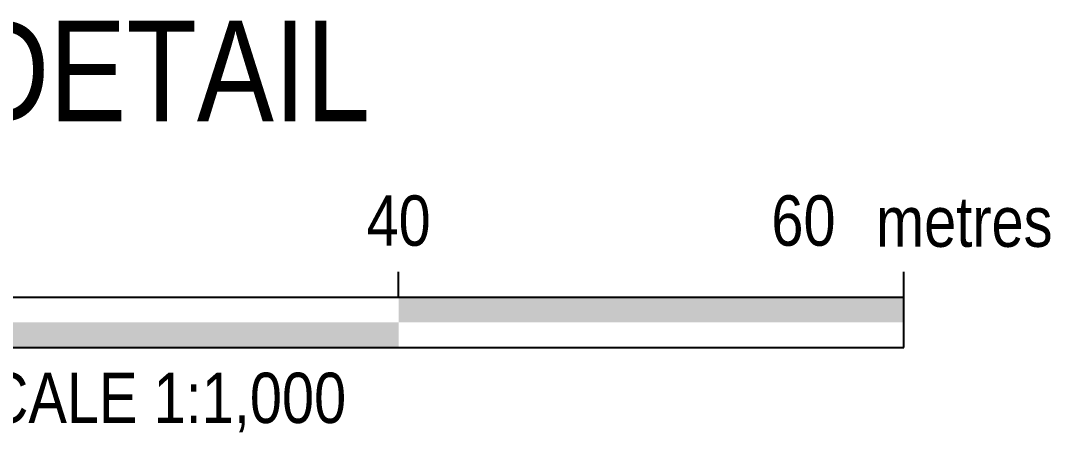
# Model space of a CAD drawing. Extents: x 47903 to 49482, y 5930913 to 5932062.
# Drawn here: x 48716.5 to 48920.8, y 5931048 to 5931129.8 of the extents above; entities that cross this region are included whole.
import ezdxf
from ezdxf.enums import TextEntityAlignment as Align

# ---------------------------------------------------------------- set-up
doc = ezdxf.new("R2010")
doc.units = 0
doc.header["$LTSCALE"] = 5
doc.layers.add('CG-NOTES', color=7, linetype='Continuous')
doc.layers.add('L-2', color=7, linetype='Continuous')
doc.styles.add('80', font='', dxfattribs={"height": 10})
doc.styles.add('80CG', font='', dxfattribs={"height": 10})
doc.styles.get('80').set_extended_font_data('Arial Narrow')
doc.styles.get('80CG').set_extended_font_data('Arial Narrow')

# ---------------------------------------------------------------- blocks, each defined once
blk = doc.blocks.new('*U27')
at = {"color": 0}
for p, q in [((50, 10), (50, 15)), ((150.24, 0), (150.24, 15)), ((-150, 10), (150.24, 10)), ((-150, 0), (150.24, 0))]:
    blk.add_line(p, q, dxfattribs=at)
for points in [[(50, 10), (150.24, 10), (50, 5), (150.24, 5)], [(-50, 5), (50, 5), (-50, 0), (50, 0)]]:
    blk.add_solid(points, dxfattribs=at)
at = {"color": 0, "style": '80'}
blk.add_text('metres', height=10, dxfattribs=at).set_placement((162.24, 20), align=Align.CENTER)
at = {"color": 0, "char_height": 10, "style": '80'}
for s, insert, attachment_point in [('40', (50, 30.21), 2), ('60', (136.7, 30.22), 3), ('SCALE 1:1,000', (0.12, -5), 2)]:
    blk.add_mtext(s, dxfattribs=dict(at, insert=insert, attachment_point=attachment_point))

msp = doc.modelspace()

# ---------------------------------------------------------------- block references
at = {"layer": 'L-2'}
msp.add_blockref('*U27', (48741.52, 5931064.84), dxfattribs=at)

# ---------------------------------------------------------------- texts
at = {"layer": 'CG-NOTES', "color": 3, "insert": (48689.58, 5931129.78), "char_height": 20, "width": 109.8454, "attachment_point": 1, "style": '80CG'}
msp.add_mtext('\\pi16.10961;DETAIL', dxfattribs=at)

doc.saveas('drawing.dxf')
